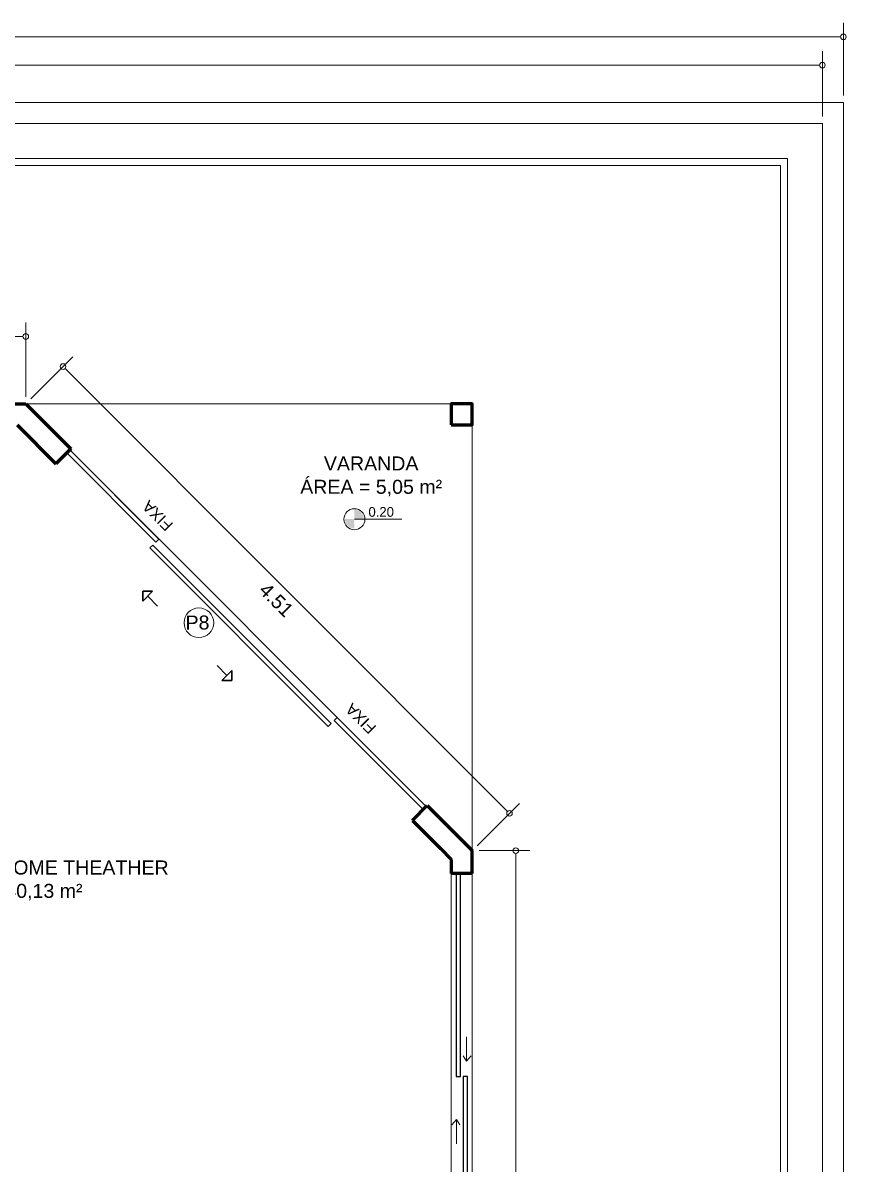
# Model space of a CAD drawing. Header units: millimetres. Extents: x 13 to 97.1, y 11.9 to 71.3.
# Drawn here: x 28.32 to 34.2, y 44.79 to 52.93 of the extents above; entities that cross this region are included whole.
import ezdxf

# ---------------------------------------------------------------- set-up
doc = ezdxf.new("R2010")
doc.units = ezdxf.units.MM
for name, color, linetype, lineweight in [('COTAS', 7, 'Continuous', 13), ('DESNÍVEL', 3, 'Continuous', 15), ('JANELA', 2, 'Continuous', 25), ('PAREDE CORTADA', 6, 'Continuous', 60), ('PEITORIL', 4, 'Continuous', 15), ('PORTA', 1, 'Continuous', 25), ('PORTAS', 1, 'Continuous', 25), ('TEXTO AMBIENTE', 7, 'Continuous', 30), ('TRAÇO FINO', 7, 'Continuous', 13)]:
    doc.layers.add(name, color=color, linetype=linetype, lineweight=lineweight)
doc.styles.get("Standard").update_dxf_attribs({"font": 'arial.ttf'})
doc.styles.add('STYLUS', font='stylu.ttf')
doc.dimstyles.new('Cota Projetos Arquitetônicos', dxfattribs={"dimtxt": 0.1, "dimasz": 0.04, "dimexe": 0.1, "dimexo": 0.05, "dimgap": 0.05, "dimtad": 4, "dimzin": 4, "dimdsep": 46, "dimtxsty": 'Standard', "dimblk": 'DOTBLANK', "dimcen": 0.09, "dimclrd": 7, "dimclre": 7, "dimclrt": 7, "dimadec": 0, "dimazin": 0, "dimtfac": 1, "dimtmove": 2, "dimatfit": 3, "dimfxl": 1, "dimtolj": 1, "dimtzin": 0, "dimlwd": 13, "dimlwe": 13, "dimarcsym": 0})

# ---------------------------------------------------------------- blocks, each defined once
blk = doc.blocks.new('_DotBlank')
at = {"color": 0, "linetype": 'ByBlock', "lineweight": -2}
blk.add_line((-0.5, 0), (-1, 0), dxfattribs=at)
blk.add_circle((0, 0), 0.5, dxfattribs=at)
blk = doc.blocks.new('*D392')
at = {"layer": 'COTAS', "color": 7, "linetype": 'Continuous', "lineweight": 13, "transparency": 16777216}
for p, q in [((19.3292, 52.2632), (19.3292, 52.73)), ((34.0292, 52.2632), (34.0292, 52.73)), ((19.3692, 52.63), (33.9892, 52.63))]:
    blk.add_line(p, q, dxfattribs=at)
at = {"layer": 'Defpoints', "color": 0, "transparency": 16777216}
for p in [(34.0292, 52.63), (19.3292, 52.2132), (34.0292, 52.2132)]:
    blk.add_point(p, dxfattribs=at)
at = {"layer": 'COTAS', "color": 7, "lineweight": 13, "transparency": 16777216, "xscale": 0.04, "yscale": 0.04, "zscale": 0.04, "rotation": 180}
blk.add_blockref('_DotBlank', (19.3292, 52.63), dxfattribs=at)
at = {"layer": 'COTAS', "color": 7, "lineweight": 13, "transparency": 16777216, "xscale": 0.04, "yscale": 0.04, "zscale": 0.04}
blk.add_blockref('_DotBlank', (34.0292, 52.63), dxfattribs=at)
at = {"layer": 'COTAS', "color": 7, "transparency": 16777216, "insert": (26.6792, 52.529), "char_height": 0.1, "attachment_point": 5}
blk.add_mtext('\\A1;14.70', dxfattribs=at)
blk = doc.blocks.new('*D393')
at = {"layer": 'COTAS', "color": 7, "linetype": 'Continuous', "lineweight": 13, "transparency": 16777216}
for p, q in [((19.1792, 52.4132), (19.1792, 52.9323)), ((34.1792, 52.4132), (34.1792, 52.9323)), ((34.1392, 52.8323), (19.2192, 52.8323))]:
    blk.add_line(p, q, dxfattribs=at)
at = {"layer": 'Defpoints', "color": 0, "transparency": 16777216}
for p in [(19.1792, 52.8323), (19.1792, 52.3632), (34.1792, 52.3632)]:
    blk.add_point(p, dxfattribs=at)
at = {"layer": 'COTAS', "color": 7, "lineweight": 13, "transparency": 16777216, "xscale": 0.04, "yscale": 0.04, "zscale": 0.04, "rotation": 180}
blk.add_blockref('_DotBlank', (19.1792, 52.8323), dxfattribs=at)
at = {"layer": 'COTAS', "color": 7, "lineweight": 13, "transparency": 16777216, "xscale": 0.04, "yscale": 0.04, "zscale": 0.04}
blk.add_blockref('_DotBlank', (34.1792, 52.8323), dxfattribs=at)
at = {"layer": 'COTAS', "color": 7, "transparency": 16777216, "insert": (26.6792, 52.7312), "char_height": 0.1, "attachment_point": 5}
blk.add_mtext('\\A1;15.00', dxfattribs=at)
blk = doc.blocks.new('*D394')
at = {"layer": 'COTAS', "color": 7, "linetype": 'Continuous', "lineweight": 13, "transparency": 16777216}
for p, q in [((21.8292, 50.2632), (21.8292, 50.7943)), ((28.3413, 50.2632), (28.3413, 50.7943)), ((21.8692, 50.6943), (28.3013, 50.6943))]:
    blk.add_line(p, q, dxfattribs=at)
at = {"layer": 'Defpoints', "color": 0, "transparency": 16777216}
for p in [(28.3413, 50.6943), (21.8292, 50.2132), (28.3413, 50.2132)]:
    blk.add_point(p, dxfattribs=at)
at = {"layer": 'COTAS', "color": 7, "lineweight": 13, "transparency": 16777216, "xscale": 0.04, "yscale": 0.04, "zscale": 0.04, "rotation": 180}
blk.add_blockref('_DotBlank', (21.8292, 50.6943), dxfattribs=at)
at = {"layer": 'COTAS', "color": 7, "lineweight": 13, "transparency": 16777216, "xscale": 0.04, "yscale": 0.04, "zscale": 0.04}
blk.add_blockref('_DotBlank', (28.3413, 50.6943), dxfattribs=at)
at = {"layer": 'COTAS', "color": 7, "transparency": 16777216, "insert": (25.0853, 50.5932), "char_height": 0.1, "attachment_point": 5}
blk.add_mtext('\\A1;6.51', dxfattribs=at)
blk = doc.blocks.new('*D395')
at = {"layer": 'COTAS', "color": 7, "linetype": 'Continuous', "lineweight": 13, "transparency": 16777216}
for p, q in [((28.3767, 50.2485), (28.6782, 50.5501)), ((28.6358, 50.4511), (31.7671, 47.3198)), ((31.5646, 47.0607), (31.8661, 47.3622))]:
    blk.add_line(p, q, dxfattribs=at)
at = {"layer": 'Defpoints', "color": 0, "transparency": 16777216}
for p in [(28.3413, 50.2132), (31.7954, 47.2915), (31.5292, 47.0253)]:
    blk.add_point(p, dxfattribs=at)
at = {"layer": 'COTAS', "color": 7, "lineweight": 13, "transparency": 16777216, "xscale": 0.04, "yscale": 0.04, "zscale": 0.04}
for p, rotation in [((28.6075, 50.4794), 135.0000000038108), ((31.7954, 47.2915), 315.0000000038108)]:
    blk.add_blockref('_DotBlank', p, dxfattribs=dict(at, rotation=rotation))
at = {"layer": 'COTAS', "color": 7, "transparency": 16777216, "insert": (30.13, 48.814), "char_height": 0.1, "attachment_point": 5, "rotation": 315}
blk.add_mtext('\\A1;4.51', dxfattribs=at)
blk = doc.blocks.new('*D396')
at = {"layer": 'COTAS', "color": 7, "linetype": 'Continuous', "lineweight": 13, "transparency": 16777216}
for p, q in [((31.5792, 47.0253), (31.9399, 47.0253)), ((31.8399, 46.9853), (31.8399, 35.8532)), ((31.5792, 35.8132), (31.9399, 35.8132))]:
    blk.add_line(p, q, dxfattribs=at)
at = {"layer": 'Defpoints', "color": 0, "transparency": 16777216}
for p in [(31.5292, 47.0253), (31.5292, 35.8132), (31.8399, 35.8132)]:
    blk.add_point(p, dxfattribs=at)
at = {"layer": 'COTAS', "color": 7, "lineweight": 13, "transparency": 16777216, "xscale": 0.04, "yscale": 0.04, "zscale": 0.04}
for p, rotation in [((31.8399, 47.0253), 90), ((31.8399, 35.8132), 270)]:
    blk.add_blockref('_DotBlank', p, dxfattribs=dict(at, rotation=rotation))
at = {"layer": 'COTAS', "color": 7, "transparency": 16777216, "insert": (31.9401, 41.4192), "char_height": 0.1, "attachment_point": 5, "rotation": 90}
blk.add_mtext('\\A1;11.21', dxfattribs=at)

msp = doc.modelspace()

# ---------------------------------------------------------------- hatches: boundary and pattern name
at = {"layer": 'COTAS'}
h = msp.add_hatch(color=256, dxfattribs=at)
h.paths.add_polyline_path([(30.6873, 49.459), (30.6873, 49.3915), (30.7548, 49.3915, 0.414214)])
h.paths.add_polyline_path([(30.6873, 49.3915), (30.6197, 49.3915, 0.414214), (30.6873, 49.324)])

# ---------------------------------------------------------------- linework, layer by layer
at = {"layer": 'COTAS', "ltscale": 0.06}
msp.add_line((30.6881, 49.3912), (31.0264, 49.3912), dxfattribs=at)
msp.add_circle((30.688, 49.3903), 0.0751, dxfattribs=at)
at = {"layer": 'COTAS'}
msp.add_circle((29.5774, 48.6513), 0.1057, dxfattribs=at)
at = {"layer": 'DESNÍVEL'}
for p, q in [((28.3413, 50.2132), (31.5292, 50.2132)), ((31.5292, 47.0253), (31.5292, 50.2132)), ((28.6554, 49.885), (31.201, 47.3394))]:
    msp.add_line(p, q, dxfattribs=at)
at = {"layer": 'JANELA'}
for points in [[(31.4442, 45.4132), (31.4442, 46.8632), (31.4142, 46.8632), (31.4142, 45.4132)], [(31.4642, 45.4132), (31.4642, 43.9632), (31.4942, 43.9632), (31.4942, 45.4132)]]:
    msp.add_lwpolyline(points, close=True, dxfattribs=at)
at = {"layer": 'PAREDE CORTADA'}
for p, q in [((28.1792, 50.2132), (28.3413, 50.2132)), ((28.3413, 50.2132), (28.6625, 49.892)), ((28.2792, 50.0632), (28.5564, 49.786)), ((28.6625, 49.892), (28.5564, 49.786)), ((31.102, 47.2404), (31.208, 47.3465)), ((31.208, 47.3465), (31.5292, 47.0253)), ((31.102, 47.2404), (31.3014, 47.041)), ((31.3014, 47.041), (31.3792, 46.9632)), ((31.5292, 46.8632), (31.5292, 47.0253)), ((31.3792, 46.9632), (31.3792, 46.8632)), ((31.5292, 46.8632), (31.3792, 46.8632))]:
    msp.add_line(p, q, dxfattribs=at)
msp.add_lwpolyline([(31.3792, 50.0632), (31.5292, 50.0632), (31.5292, 50.2132), (31.3792, 50.2132)], close=True, dxfattribs=at)
at = {"layer": 'PEITORIL'}
for p, q in [((31.3792, 46.8632), (31.3792, 43.9632)), ((31.5292, 46.8632), (31.5292, 43.9632))]:
    msp.add_line(p, q, dxfattribs=at)
at = {"layer": 'PORTA'}
for p, q in [((29.2494, 49.2061), (29.2282, 49.1849)), ((29.2918, 49.2486), (29.2706, 49.2273))]:
    msp.add_line(p, q, dxfattribs=at)
at = {"layer": 'PORTAS'}
for p, q in [((28.6342, 49.8637), (29.2706, 49.2273)), ((28.6554, 49.885), (29.2918, 49.2486)), ((29.2494, 49.2061), (30.5222, 47.9334)), ((29.2282, 49.1849), (30.5009, 47.9122)), ((30.5646, 47.9758), (30.5434, 47.9546)), ((30.5646, 47.9758), (31.201, 47.3394)), ((30.5222, 47.9334), (30.5009, 47.9122)), ((30.5434, 47.9546), (31.1798, 47.3182))]:
    msp.add_line(p, q, dxfattribs=at)
at = {"layer": 'TEXTO AMBIENTE'}
for p, q in [((29.1764, 48.8053), (29.2471, 48.876)), ((29.2471, 48.876), (29.1764, 48.876)), ((29.1764, 48.876), (29.1764, 48.8053)), ((29.2118, 48.8407), (29.2825, 48.77)), ((29.7775, 48.275), (29.7068, 48.3457)), ((29.7421, 48.2396), (29.8128, 48.3104)), ((29.8128, 48.3104), (29.8128, 48.2396)), ((29.8128, 48.2396), (29.7421, 48.2396))]:
    msp.add_line(p, q, dxfattribs=at)
at = {"layer": 'TRAÇO FINO'}
for p, q in [((34.1792, 52.3632), (19.1792, 52.3632)), ((34.1792, 32.3632), (34.1792, 52.3632)), ((34.0292, 52.2132), (19.3292, 52.2132)), ((34.0292, 32.5132), (34.0292, 52.2132)), ((33.7792, 51.9632), (19.5792, 51.9632)), ((33.7792, 32.5132), (33.7792, 51.9632)), ((33.7292, 51.9132), (19.6292, 51.9132)), ((33.7292, 32.5132), (33.7292, 51.9132))]:
    msp.add_line(p, q, dxfattribs=at)
at = {"layer": 'TRAÇO FINO', "ltscale": 0.06}
for p, q in [((31.4886, 45.5247), (31.4886, 45.6968)), ((31.4886, 45.6968), (31.4886, 45.523)), ((31.488, 45.5238), (31.4635, 45.5612)), ((31.4886, 45.523), (31.5209, 45.5622)), ((31.416, 45.1074), (31.3837, 45.0682)), ((31.416, 44.9336), (31.416, 45.1074)), ((31.416, 45.1056), (31.416, 44.9336)), ((31.4166, 45.1065), (31.4411, 45.0692))]:
    msp.add_line(p, q, dxfattribs=at)

# ---------------------------------------------------------------- texts
at = {"layer": 'COTAS', "style": 'STYLUS'}
msp.add_text('0.20', height=0.07, dxfattribs=at).set_placement((30.788, 49.4075))
at = {"layer": 'COTAS', "insert": (29.653, 48.6018), "char_height": 0.1, "attachment_point": 9}
msp.add_mtext_dynamic_manual_height_columns('P8', width=0.218613, gutter_width=0.75, heights=[0], dxfattribs=at)
at = {"layer": 'TEXTO AMBIENTE', "char_height": 0.1, "attachment_point": 1}
for s, insert in [('\\pxqc;VARANDA\\PÁREA = 5,05 m²', (29.683, 49.8382)), ('\\pxqc;SALA DE JANTA/HOME THEATHER\\PÁREA = 40,13 m²', (27.0767, 46.9551))]:
    msp.add_mtext_dynamic_manual_height_columns(s, width=2.249148, gutter_width=12.5, heights=[0], dxfattribs=dict(at, insert=insert))
at = {"layer": 'TEXTO AMBIENTE', "ltscale": 0.06, "char_height": 0.08, "attachment_point": 1, "rotation": 135}
for insert in [(29.3418, 49.299), (30.7924, 47.8514)]:
    msp.add_mtext_dynamic_manual_height_columns('FIXA ', width=0.233804, gutter_width=0.5, heights=[0], dxfattribs=dict(at, insert=insert))

# ---------------------------------------------------------------- dimensions: what is measured, and where the dimension line sits
at = {"layer": 'COTAS'}
for base, p1, p2, picture, middle in [((19.1792, 52.8323), (34.1792, 52.3632), (19.1792, 52.3632), '*D393', (26.6792, 52.7312)), ((34.0292, 52.63), (19.3292, 52.2132), (34.0292, 52.2132), '*D392', (26.6792, 52.529)), ((28.3413, 50.6943), (21.8292, 50.2132), (28.3413, 50.2132), '*D394', (25.0853, 50.5932))]:
    dim = msp.add_linear_dim(base=base, p1=p1, p2=p2, dimstyle='Cota Projetos Arquitetônicos', dxfattribs=at)
    dim.commit()
    dim.dimension.update_dxf_attribs({"geometry": picture, "text_midpoint": middle})
dim = msp.add_aligned_dim(p1=(28.3413, 50.2132), p2=(31.5292, 47.0253), distance=0.3764, dimstyle='Cota Projetos Arquitetônicos', dxfattribs=at)
dim.commit()
dim.dimension.update_dxf_attribs({"geometry": '*D395', "text_midpoint": (30.13, 48.814)})
dim = msp.add_linear_dim(base=(31.8399, 35.8132), p1=(31.5292, 47.0253), p2=(31.5292, 35.8132), angle=90, dimstyle='Cota Projetos Arquitetônicos', dxfattribs=at)
dim.commit()
dim.dimension.update_dxf_attribs({"geometry": '*D396', "text_midpoint": (31.9401, 41.4192)})

doc.saveas('drawing.dxf')
